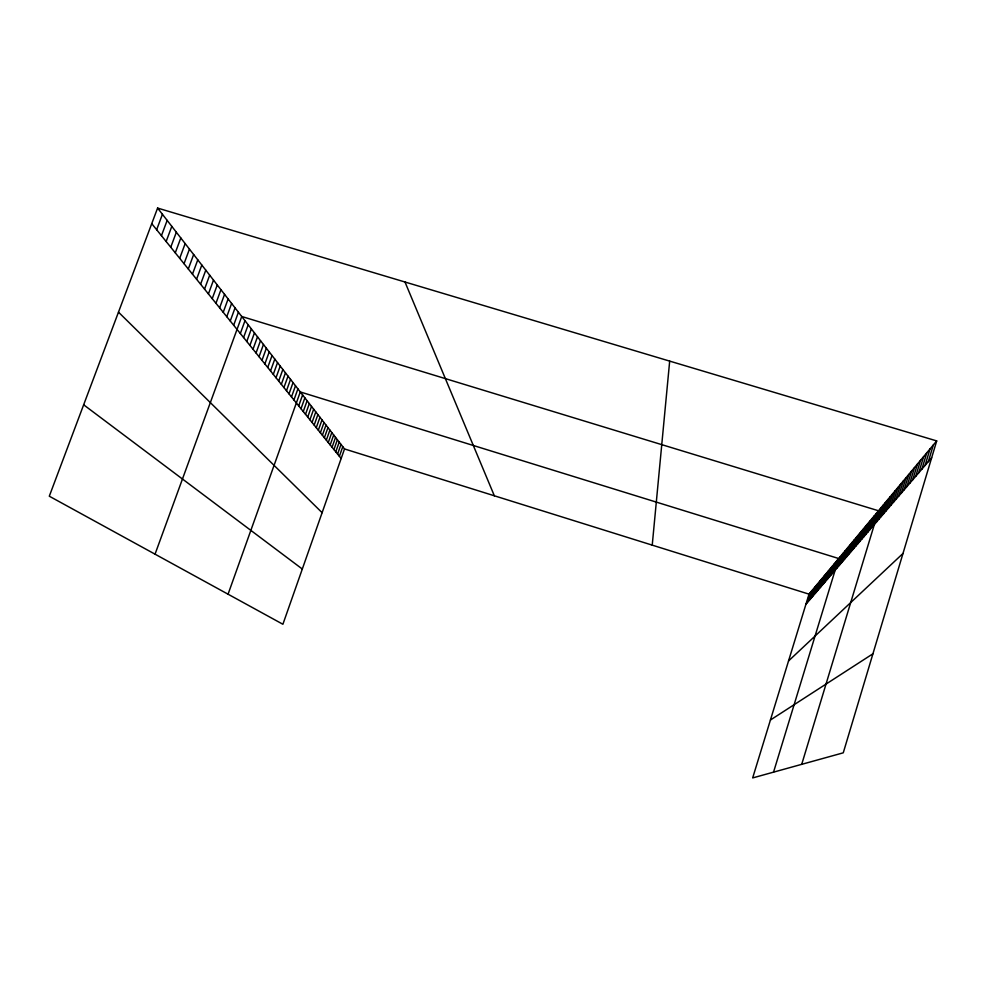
<?xml version="1.0" encoding="UTF-8"?>
<svg xmlns="http://www.w3.org/2000/svg" width="986" height="986" viewBox="0 0 986 986"><rect width="100%" height="100%" fill="white"/><g stroke="black" fill="none" stroke-linecap="round" stroke-linejoin="round"><path stroke-width="1.48" d="M652.227 545.135L669.679 361.123M925.078 465.429L930.02 448.938M928.331 461.633L933.323 444.969M936.7 440.915L843.264 752.823L752.663 777.929L809.025 594.151L936.7 440.915L157.6 208.071L49.3 496.204L282.896 624.261L344.521 448.95L157.6 208.071M893.427 502.281L897.889 487.491M896.027 499.261L900.526 484.336M898.677 496.18L903.213 481.106M901.377 493.037L905.961 477.816M904.125 489.82L908.759 474.451M906.935 486.554L911.606 471.037M909.807 483.214L914.527 467.537M912.74 479.8L917.498 463.975M915.723 476.324L920.53 460.326M918.779 472.762L923.623 456.617M921.898 469.139L926.791 452.808M861.715 539.231L865.683 526.154M863.724 536.889L867.729 523.702M865.77 534.498L869.8 521.2M867.853 532.07L871.92 518.661M869.972 529.605L874.077 516.085M872.129 527.091L876.271 513.447M801.717 764.335L878.501 510.773L241.743 316.494L155.048 554.169M876.566 521.927L880.769 508.049M878.846 519.277L883.086 505.276M881.164 516.578L885.44 502.441M883.53 513.817L887.831 499.569M885.933 511.019L890.284 496.636M888.386 508.16L892.774 493.641M890.888 505.251L895.3 490.597M829.152 577.155L832.603 565.853M830.619 575.442L834.094 564.054M832.11 573.704L835.61 562.242M833.626 571.954L837.139 560.405M773.542 772.149L838.704 558.532L300.286 391.947L228.062 594.201M836.732 568.318L840.306 556.609M838.346 566.445L841.945 554.65M839.973 564.547L843.597 552.653M841.625 562.624L845.285 550.632M843.313 560.664L846.986 548.586M845.027 558.668L848.724 546.503M846.752 556.646L850.487 544.383M848.527 554.588L852.286 542.238M850.314 552.505L854.098 540.045M852.138 550.385L855.959 537.826M853.987 548.228L857.832 535.571M855.873 546.034L859.743 533.278M857.783 543.804L861.69 530.936M859.73 541.536L863.674 528.57M807.09 602.853L810.184 592.759M808.261 601.497L811.367 591.329M809.432 600.117L812.563 589.899M810.628 598.724L813.783 588.445M811.835 597.319L815.015 586.966M813.068 595.889L816.26 585.474M814.313 594.447L817.517 583.958M815.57 592.98L818.799 582.418M816.839 591.489L820.093 580.865M818.133 589.985L821.412 579.287M819.452 588.457L822.743 577.685M820.783 586.904L824.099 576.07M822.127 585.339L825.467 574.419M823.495 583.749L826.847 572.755M824.875 582.134L828.265 571.067M826.28 580.495L829.694 569.353M827.71 578.831L831.136 567.616M326.341 440.15L329.891 430.093M328.276 442.554L331.801 432.558M330.187 444.92L333.687 434.986M332.072 447.262L335.548 437.39M333.934 449.567L337.385 439.756M335.77 451.847L339.209 442.098M337.582 454.102L340.996 444.415M339.381 456.321L342.771 446.695M312.057 422.439L315.791 411.926M314.177 425.077L317.886 414.625M316.272 427.677L319.957 417.3M318.342 430.241L321.991 419.925M320.376 432.768L324.012 422.513M322.397 435.257L325.996 425.077M324.382 437.722L327.956 427.604M298.696 405.875L302.603 394.93M301.001 408.734L304.871 397.863M303.269 411.544L307.114 400.747M305.512 414.33L309.333 403.607M307.731 417.066L311.514 406.417M309.912 419.777L313.671 409.19M281.33 384.343L285.459 372.844M283.931 387.56L288.023 376.147M286.482 390.739L290.55 379.4M289.009 393.858L293.039 382.605M291.499 396.939L295.492 385.772M293.939 399.983L297.908 388.878M267.724 367.47L272.037 355.539M270.534 370.946L274.798 359.101M273.295 374.372L277.534 362.614M276.018 377.749L280.209 366.077M278.693 381.064L282.859 369.479M253.008 349.217L257.506 336.818M256.052 352.988L260.501 340.675M259.035 356.698L263.459 344.484M261.98 360.346L266.356 348.231M264.877 363.933L269.215 351.916M240.337 333.502L244.996 320.696M243.579 337.532L248.201 324.825M246.771 341.489L251.356 328.893M249.914 345.383L254.462 332.886M223.23 312.291L228.123 298.943M226.768 316.679L231.611 303.454M230.256 320.992L235.05 307.878M233.67 325.232L238.427 312.217M208.416 293.927L213.506 280.11M212.224 298.647L217.265 284.954M215.959 303.269L220.95 289.699M219.631 307.829L224.561 294.358M196.571 279.235L201.822 265.049M200.589 284.227L205.791 270.164M204.546 289.12L209.685 275.18M179.698 258.307L185.171 243.604M184.037 263.693L189.46 249.113M188.301 268.981L193.663 254.536M192.48 274.157L197.779 259.848M166.141 241.508L171.81 226.373M170.751 247.215L176.346 232.228M175.274 252.823L180.808 237.971M156.651 229.726L162.431 214.295M161.445 235.679L167.164 220.396M805.944 604.184L931.659 457.763M788.541 660.953L902.991 553.466M770.423 720.014L872.943 653.78M344.521 448.95L809.025 594.151M83.662 404.802L302.308 569.033M118.48 312.143L322.114 512.683M151.745 223.649L341.156 458.515M404.987 282.008L494.343 495.785"/></g></svg>
